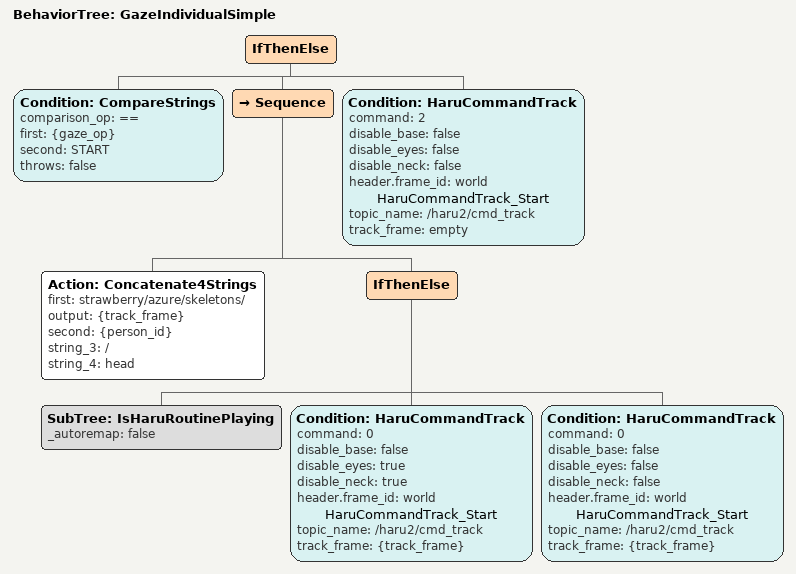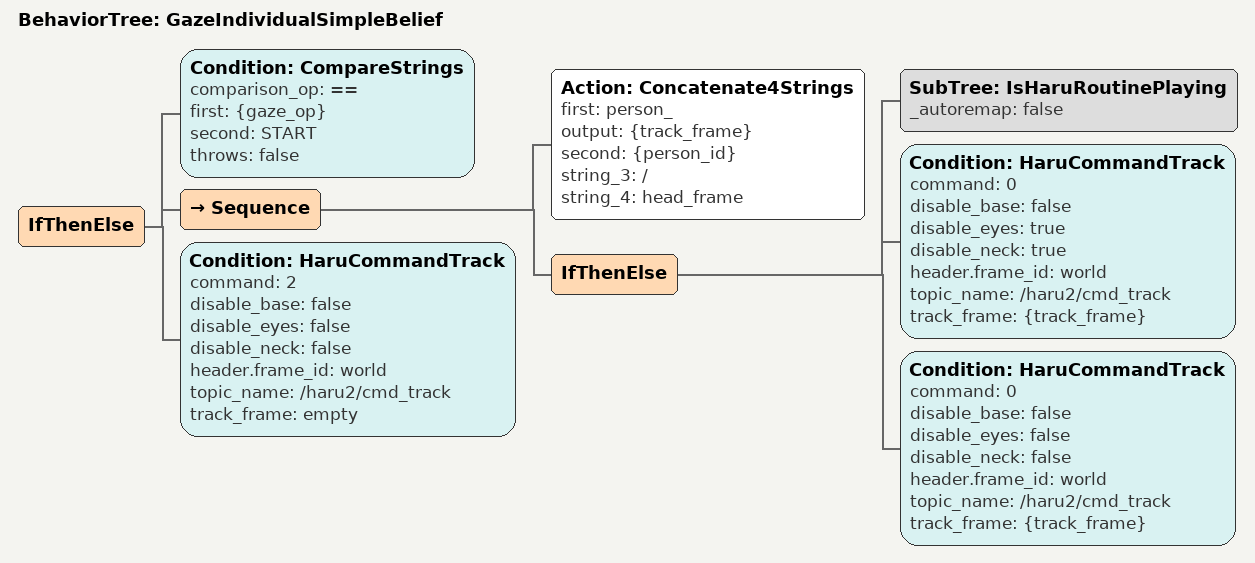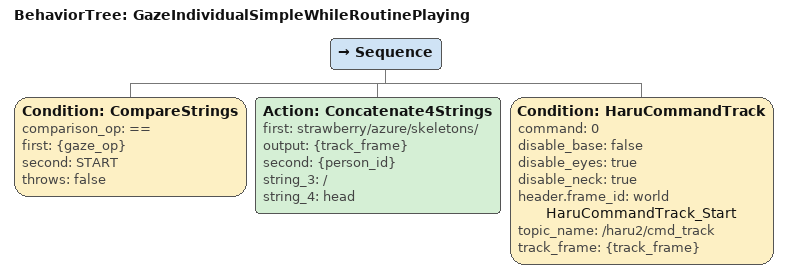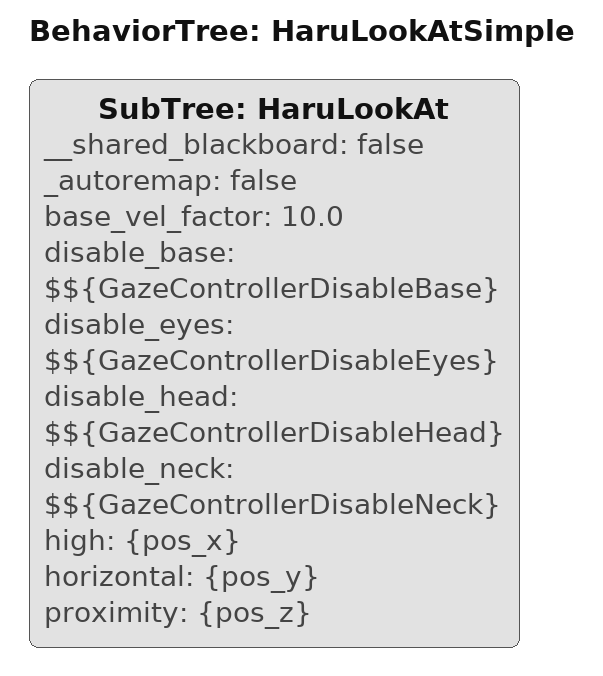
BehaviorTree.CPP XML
<BehaviorTree ID="GazeIndividualSimple">
    <IfThenElse>
        <Condition ID="CompareStrings" comparison_op="==" first="{gaze_op}" second="START" throws="false"/>
        <Sequence>
            <Action ID="Concatenate4Strings" first="strawberry/azure/skeletons/" output="{track_frame}" second="{person_id}" string_3="/" string_4="head"/>
            <IfThenElse>
                <SubTree ID="IsHaruRoutinePlaying" _autoremap="false"/>
                <Condition ID="HaruCommandTrack" command="0" disable_base="false" disable_eyes="true" disable_neck="true" header.frame_id="world" name="HaruCommandTrack_Start" topic_name="/haru2/cmd_track" track_frame="{track_frame}"/>
                <Condition ID="HaruCommandTrack" command="0" disable_base="false" disable_eyes="false" disable_neck="false" header.frame_id="world" name="HaruCommandTrack_Start" topic_name="/haru2/cmd_track" track_frame="{track_frame}"/>
            </IfThenElse>
        </Sequence>
        <Condition ID="HaruCommandTrack" command="2" disable_base="false" disable_eyes="false" disable_neck="false" header.frame_id="world" name="HaruCommandTrack_Start" topic_name="/haru2/cmd_track" track_frame="empty"/>
    </IfThenElse>
</BehaviorTree>

<BehaviorTree ID="GazeIndividualSimpleBelief">
    <IfThenElse>
        <Condition ID="CompareStrings" comparison_op="==" first="{gaze_op}" second="START" throws="false"/>
        <Sequence>
            <Action ID="Concatenate4Strings" first="person_" output="{track_frame}" second="{person_id}" string_3="/" string_4="head_frame"/>
            <IfThenElse>
                <SubTree ID="IsHaruRoutinePlaying" _autoremap="false"/>
                <Condition ID="HaruCommandTrack" command="0" disable_base="false" disable_eyes="true" disable_neck="true" header.frame_id="world" topic_name="/haru2/cmd_track" track_frame="{track_frame}"/>
                <Condition ID="HaruCommandTrack" command="0" disable_base="false" disable_eyes="false" disable_neck="false" header.frame_id="world" topic_name="/haru2/cmd_track" track_frame="{track_frame}"/>
            </IfThenElse>
        </Sequence>
        <Condition ID="HaruCommandTrack" command="2" disable_base="false" disable_eyes="false" disable_neck="false" header.frame_id="world" topic_name="/haru2/cmd_track" track_frame="empty"/>
    </IfThenElse>
</BehaviorTree>

<BehaviorTree ID="GazeIndividualSimpleWhileRoutinePlaying">
    <Sequence>
        <Condition ID="CompareStrings" comparison_op="==" first="{gaze_op}" second="START" throws="false"/>
        <Action ID="Concatenate4Strings" first="strawberry/azure/skeletons/" output="{track_frame}" second="{person_id}" string_3="/" string_4="head"/>
        <Condition ID="HaruCommandTrack" command="0" disable_base="false" disable_eyes="true" disable_neck="true" header.frame_id="world" name="HaruCommandTrack_Start" topic_name="/haru2/cmd_track" track_frame="{track_frame}"/>
    </Sequence>
</BehaviorTree>

<BehaviorTree ID="HaruLookAtSimple">
    <SubTree ID="HaruLookAt" __shared_blackboard="false" _autoremap="false" base_vel_factor="10.0" disable_base="$${GazeControllerDisableBase}" disable_eyes="$${GazeControllerDisableEyes}" disable_head="$${GazeControllerDisableHead}" disable_neck="$${GazeControllerDisableNeck}" high="{pos_x}" horizontal="{pos_y}" proximity="{pos_z}"/>
</BehaviorTree>
